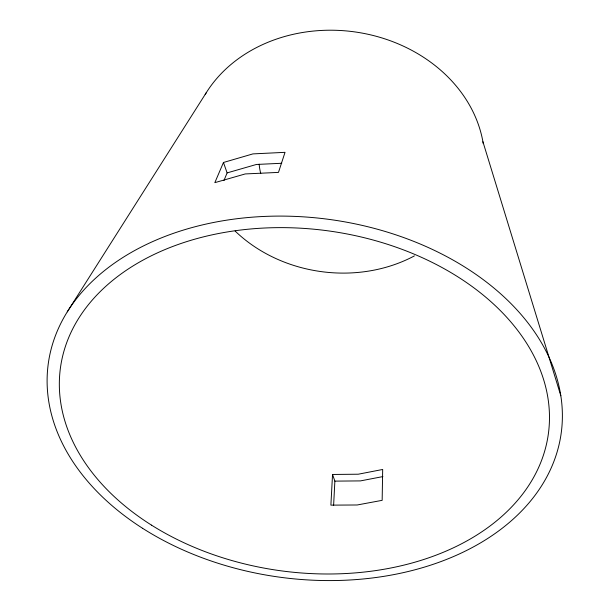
<?xml version="1.0" encoding="UTF-8"?>
<svg xmlns="http://www.w3.org/2000/svg" width="610" height="610" viewBox="0 0 610 610"><rect width="100%" height="100%" fill="white"/><g stroke="black" fill="none" stroke-linecap="round" stroke-linejoin="round"><path stroke-width="0.91" d="M333.617 505.263L334.875 481.122L332.541 474.458L358.253 474.214L382.683 469.471L382.157 500.337L357.178 504.981L330.887 505.133L332.541 474.458M223.946 180.545L227.111 172.897L223.466 162.474L252.929 153.895L285.03 152.332L278.473 172.401L245.266 173.934L214.834 182.649L223.466 162.474M67.26 311.862L206.188 92.827M227.111 172.897L256.406 164.464L281.736 163.267M382.897 476.585L360.449 480.901L334.875 481.122M482.922 141.756L560.826 395.76M205.196 94.443A147.803 124.387 7.6 0 1 361.021 32.894A147.803 124.387 7.6 0 1 483.25 143.64M414.426 255.887A138.325 116.357 7.6 0 1 235.124 231.045M260.76 173.575A77.439 65.011 7.6 0 1 259.159 164.197M142.61 528.313A258.808 180.59 7.6 0 0 559.217 443.973A258.808 180.59 7.6 0 0 212.394 222.719A258.808 180.59 7.6 0 0 142.61 528.313M151.562 525.164A246.181 171.601 7.6 0 0 546.735 443.028A246.181 171.601 7.6 0 0 214.933 234.248A246.181 171.601 7.6 0 0 151.562 525.164"/></g></svg>
